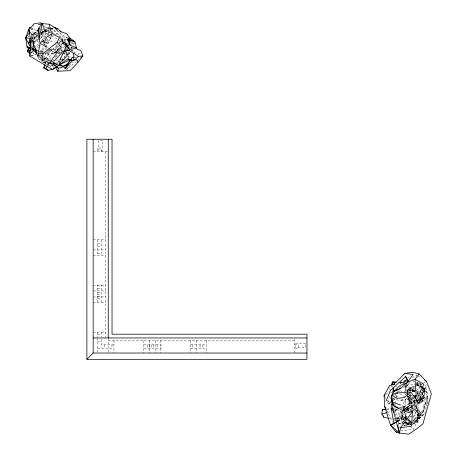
<?xml version="1.0" encoding="UTF-8"?>
<svg xmlns="http://www.w3.org/2000/svg" width="457" height="457" viewBox="0 0 457 457"><rect width="100%" height="100%" fill="white"/><g stroke="black" fill="none" stroke-linecap="round" stroke-linejoin="round"><path stroke-width="0.34" stroke-dasharray="2.29 1.71" d="M414.151 403.017L414.168 399.075L412.511 395.791L409.358 394.351M49.088 49.962L49.07 52.709L44.495 60.17L43.289 58.485M405.982 383.354L406.039 379.83L400.161 383.326L399.766 384.663M395.414 416.087L395.568 410.095L397.441 409.272M415.761 404.576L415.687 406.313L414.419 405.845M405.73 385.32L405.382 391.5L405.913 384.737M405.919 381.886L406.039 379.83M412.568 423.65L417.252 422.634L418.978 412.711M422.662 389.45L422.217 395.014L418.184 400.275L424.53 390.015L422.159 387.479M407.107 395.425L407.301 393.311M407.364 392.603L407.621 389.787L414.156 385.959L418.978 385.131L424.53 390.015L423.828 395.825L417.898 404.125L420.794 399.567L423.828 395.825L420.503 392.512M34.846 37.12L33.178 53.823L33.133 42.472L32.487 36.817L34.846 37.12L31.504 46.374M423.228 388.13L425.661 389.53L426.221 384.114M417.252 422.634L419.457 418.829L419.812 415.442L418.618 411.591M39.536 52.469L41.501 51.635L48.185 43.147L51.39 36.274L51.687 33.515M51.761 32.83L52.212 28.694L50.898 28.483M393.049 405.559L393.271 403.525M74.537 57.719L74.771 55.634M392.163 387.439L392.329 386.074M65.031 52.155L64.106 59.067L59.696 63.54L67.168 56.251L68.527 51.755M65.123 51.464L66.139 43.861L60.073 39.079M390.484 404.028L388.45 403.948L389.638 395.014M395.436 403.457L396.059 398.75M396.15 398.081L397.99 390.701M44.226 50.944L41.501 51.635L43.181 45.226L44.66 35.652L48.556 30.539L49.773 29.922M44.495 60.17L44.74 58.582L43.375 57.154M404.673 392.352L405.862 384.748M417.19 409.283L417.395 420.68L403.862 425.536L412.934 424.21L415.219 422.519L418.206 418.732L419.143 412.705M424.896 413.579L427.832 396.236L427.484 393.677L425.004 385.217M392.712 406.896L393.071 404.822M45.186 50.064L44.643 41.45L45.5 36.617L41.067 34.526M404.616 422.959L401.395 419.263L402.96 410.563M403.08 409.895L403.32 408.558L411.351 407.027L414.476 408.518M418.344 404.388L422.662 401.103L423.188 398.424L422.428 392.934L421.337 392.186M68.784 58.028L68.127 56.811L69.715 52.081M404.302 420.714L400.6 410.814L398.533 419.069L395.316 420.6M40.599 45.586L44.375 42.61L49.39 40.496L51.39 36.274L51.944 33.647M414.579 403.034L415.293 399.772M421.868 387.422L424.29 391.672L425.136 387.987M53.366 67.767L54.994 60.884M55.651 58.13L56.302 55.377M58.959 63.831L65.814 55.057L66.928 50.407M67.088 49.744L68.527 43.763L69.304 49.185L62.957 42.158L51.133 35.56M59.301 63.677L61.449 54.954M36.686 33.224L37.32 30.779L32.258 28.854L30.67 27.831M427.329 403.611L423.308 391.021L424.165 387.902L427.484 393.677L422.582 386.656M416.316 376.191L416.687 374.883L412.014 377.922M418.206 418.732L423.331 411.289L427.832 396.236L424.307 397.733L418.492 401.486M64.037 51.738L66.751 45.489L68.282 44.106M398.156 397.104L396.419 396.065L397.213 393.534M397.413 392.9L398.013 390.998M76.445 61.364L66.773 69.424L67.185 68.162M409.466 394.414L414.67 402.657L408.986 401.68L411.357 394.477M412.214 391.855L414.156 385.959L406.861 390.289L406.096 391.209M420.2 394.442L418.184 400.275L421.8 398.018L424.307 397.733L418.641 401.526M418.641 412.66L415.219 422.519L417.395 420.68M55.097 66.362L60.861 58.587L63.334 52.321M45.169 63.946L46.62 60.038L58.565 45.631M33.984 24.261L32.258 28.854L30.608 31.082M402.943 409.569L403.32 408.558L404.205 411.226M44.003 31.961L41.753 37.611L40.022 38.696M412.842 417.949L414.419 415.624L416.453 410.626L415.03 410.58M40.993 43.752L43.181 45.226L46.174 38.177M47.265 35.617L48.082 33.692L49.402 34.166M400.995 430.683L413.185 429.386L417.915 420.28L421.251 412.511M421.531 411.866L425.981 401.503L422.457 415.624L417.915 420.28M59.256 52.372L62.112 52.269L68.27 54.594L69.373 52.035M70.755 48.842L71.583 46.922L73.503 47.288M402.828 387.582L407.256 385.714L409.181 383.537L409.746 382.252M405.399 410.654L404.599 412.465L406.867 419.298M405.959 410.146L412.745 409.278L412.665 404.559L411.346 402.577L409.963 402.874L408.061 404.616L405.667 410.049L407.673 408.067L411.351 407.027L417.652 415.242L419.457 418.829M74.725 42.358L73.908 44.152L74.948 45.78M60.861 58.587L63.752 52.361M392.906 399.052L393.494 397.864M63.643 51.704L66.751 45.489L62.792 42.987L62.163 43.284L66.751 45.489M410.415 411.237L407.661 410.854L404.554 408.444L402.354 405.542L405.65 399.11L412.871 396.876M63.38 52.452L59.09 60.678L55.057 66.322M63.712 51.824L66.351 46.763L62.792 42.987L60.684 44.769M72.457 57.051L71.446 58.879L73.257 56.834M74.48 53.383L75.154 52.161L71.481 50.104M31.516 48.008L38.245 36.017M47.631 50.43L44.746 45.86L47.888 40.382L45.5 36.617M71.132 58.89L72.594 56.445M74.422 53.383L75.154 52.161M410.632 394.048L409.164 396.299L411.346 402.577L406.244 410.22M393.568 400.812L395.705 397.253M419.577 401.754L421.474 398.71L416.27 399.978M412.1 391.798L413.202 390.112L415.876 388.439M41.176 41.724L42.992 39.056M55.765 53.252L60.45 46.408M60.838 45.843L62.792 42.987M405.833 410.78L404.599 412.465L403.108 411.18M47.956 65.328L49.219 63.614M69.15 52.264L64.106 59.067L58.924 63.86M38.279 38.588L36.623 40.804L31.916 42.387M40.764 35.263L43.661 31.379M66.773 69.424L72.806 61.495M77.976 54.703L80.129 51.87M50.956 59.056L48.431 54.137L51.224 50.538L57.885 44.666M31.242 42.615L37.297 34.978M423.331 411.289L412.934 424.21L405.056 423.708M62.163 43.284L65.26 39.456L66.613 39.879M49.088 49.276L58.085 49.573L55.457 52.806L49.67 49.596M410.734 421.691L406.879 419.223L401.395 419.263L407.455 411.814M407.89 411.283L411.351 407.027L405.37 410.186M68.27 54.594L70.075 52.384M70.527 51.83L71.886 50.173M40.616 34.966L47.397 33.475L50.441 29.762M50.876 29.231L51.75 28.174L53.338 29.071L44.398 26.912M392.717 398.738L401.269 400.915L403.005 398.801M399.527 388.027L400.892 386.416M403.628 383.2L407.227 378.979M407.661 378.465L410.3 375.38M412.06 373.329L412.939 372.301M31.025 42.17L37.257 34.903M60.107 47.459L55.457 52.806L49.499 49.019M412.397 405.153L411.494 406.193L401.8 408.569M394.871 395.082L395.745 394.083M418.378 403.605L423.188 398.424L419.652 396.179L417.064 393.843M57.668 71.223L61.963 66.819L59.084 68.024M34.338 33.801L37.32 30.779M47.991 51.001L49.07 52.709L53.332 54.172L61.038 46.386M34.372 33.818L38.879 29.305M39.382 28.808L40.382 27.803L39.353 28.722M38.874 45.283L30.893 53.241L38.445 47.288M41.861 42.301L43.358 40.81L51.39 36.274M387.273 401.577L388.45 403.948L390.941 401.486M392.929 399.515L395.419 397.047M403.034 383.343L405.907 380.515L400.698 382.286M38.342 29.791L40.382 27.803M53.332 54.172L58.085 49.573M33.704 33.567L37.822 29.631M32.081 41.25L38.097 35.497M403.628 411.923L399.589 415.773L404.748 422.914M427.832 396.236L420.96 402.743L416.853 402.954M415.202 406.959L412.745 409.278L409.118 406.302L404.348 409.409M46.808 64.974L48.865 63.06M55.548 56.828L66.351 46.763M66.825 52.121L67.168 56.251L64.106 59.067L50.35 66.094L43.135 62.369L38.377 58.347L33.133 42.472L34.007 50.567L38.559 55.794M33.698 33.767L38.839 29.179M58.399 44.215L61.981 41.05L65.26 39.456M30.728 50.647L39.022 43.449M60.153 45.214L54.88 49.659L56.788 53.315M41.484 42.147L42.421 41.364L47.888 40.382M76.982 60.918L80.204 58.233M33.218 35.812L34.047 36.846L35.669 35.503M413.785 405.61L409.346 403.971L408.952 402.08L411.46 400.012L415.499 400.006M43.266 59.696L44.74 58.582L50.179 59.467M42.461 39.616L45.711 37.188M51.138 33.144L52.224 32.333L52.212 28.694L49.642 29.362M48.379 50.356L51.224 50.538L58.307 45.317M412.425 406.222L408.986 408.695L405.885 409.569M31.247 39.976L38.057 35.212M40.896 33.23L43.735 31.242L41.627 30.859L43.729 31.07M44.306 30.848L48.276 28.066L50.247 28.38M41.233 32.944L43.958 31.076M403.154 410.38L409.118 406.302L412.665 404.559L407.416 396.687M32.276 38.891L38.097 34.938M41.004 32.961L43.855 31.03M44.409 30.659L48.276 28.066L49.156 29.014M412.3 422.868L416.83 419.903L424.359 414.002L412.934 424.21L405.142 423.616M385.737 394.397L389.553 391.929M39.496 38.965L36.623 40.804L38.811 42.278M40.067 38.599L44.66 35.652M400.772 408.415L403.377 407.575L408.061 404.616L411.494 406.193L413.973 408.409M397.579 421.537L399.881 420.08L394.58 411.072M31.939 43.746L39.445 39.056M388.45 403.948L390.724 402.554M43.918 31.059L42.747 31.773L48.83 29.791M423.736 383.029L425.393 382.058M418.509 401.155L423.188 398.424L420.794 399.567L419.652 396.179M418.641 400.355L421.474 398.71M55.354 44.797L56.559 44.118M58.97 42.752L61.981 41.05L58.907 42.438M410.757 421.44L406.45 423.833L410.997 423.079M413.214 420.074L424.285 413.922M397.367 421.531L399.881 420.08L396.899 421.828L399.698 420.251L395.893 415.27M67.733 43.272L65.928 44.238L59.707 43.221M70.144 41.987L71.349 41.347M402.977 411.454L401.183 412.403L401.395 419.263M50.384 29.614L52.212 28.694L49.51 29.574M405.907 380.515L400.161 383.326L406.502 380.738M62.403 54.189L64.763 53.069M41.05 34.275L47.237 31.413L54.194 33.738M41.69 41.581L43.358 40.81L48.185 43.147M417.869 402.931L422.662 401.103L422.428 392.934L419.863 392.032M43.181 45.226L51.755 41.296L49.613 36.863M65.814 55.057L69.441 53.412M399.938 408.175L408.061 404.616M415.79 386.485L406.861 390.289L407.735 394.979M416.424 386.216L418.978 385.131L417.824 384.771L421.177 387.393M36.92 53.583L31.676 55.811L30.962 54.72M401.046 398.835L409.346 403.971L415.03 401.594M401.269 400.915L405.65 399.11L404.554 408.444L410.495 410.757M74.382 57.97L75.696 57.433M40.879 33.555L48.556 30.539L45.9 31.287M403.817 409.569L407.673 408.067L412.842 408.969M418.738 402.514L422.662 401.103L419.829 395.014L421.011 401.863M31.059 29.271L32.258 28.854L33.304 33.515M394.197 410.495L397.516 409.466M37.028 54.097L31.676 55.811L31.35 50.647M40.37 53.023L43.049 52.167M59.193 68.07L62.592 67.082M387.347 412.494L390.775 411.494M41.25 32.596L45.237 31.47M406.227 391.306L412.808 389.558L414.733 390.232M44.5 30.705L49.002 29.528M67.282 49.139L73.457 47.579M395.568 410.095L397.641 409.586M415.619 400.138L408.986 401.68L407.861 395.648M409.552 425.238L405.439 422.639L412.14 421.028M412.808 420.868L416.83 419.903L423.965 409.895L424.165 387.902L427.438 398.293L427.752 403.577M43.763 61.832L50.35 66.094L58.405 64.334L50.076 63.26M411.9 423.793L403.862 425.536L408.449 424.176L405.005 420.908M407.056 391.375L413.202 390.112L415.836 390.918M406.519 417.458L403.04 418.155L401.503 410.746M409.301 416.904L417.652 415.242L418.201 415.493L412.705 421.474L417.652 415.242L416.704 409.318M58.119 53.052L61.444 52.401M408.952 402.08L415.55 400.789M43.678 52.738L48.431 54.137L55.874 52.926M414.499 388.661L407.621 389.787L414.99 391.82M49.385 63.175L43.135 62.369L44.535 62.146M56.417 60.278L64.106 59.067L65.054 59.798M396.276 418.304L407.444 416.653M410.232 416.241L414.419 415.624M386.485 409.038L389.958 408.644M394.128 408.17L396.208 407.935M398.99 407.615L411.494 406.193L409.963 402.874L406.484 397.858L412.848 404.634M395.345 418.749L404.325 417.738L407.364 418.206M416.19 382.532L418.732 382.275M409.346 403.971L415.162 403.474M425.878 398.407L427.438 398.293M39.228 29.539L41.347 29.402M42.05 29.357L44.872 29.174M45.574 29.128L54.035 28.58M392.78 418.955L405.976 418.275M414.842 406.073L416.178 406.027M93.165 151.821L108.258 151.821M93.165 239.856L105.744 239.856M97.57 243.627L101.34 243.627M97.57 246.14L101.34 246.14M93.165 249.916L105.744 249.916M97.57 253.595L101.34 253.595M93.165 255.629L105.744 255.629M93.165 285.511L105.744 285.511M97.57 288.858L101.34 288.858M93.165 290.926L105.744 290.926M97.57 292.737L101.34 292.737M97.57 294.696L101.34 294.696M97.57 296.513L101.34 296.513M93.165 296.936L105.744 296.936M97.57 298.581L101.34 298.581M93.165 302.351L105.744 302.351M93.165 332.233L105.744 332.233M97.57 334.267L101.34 334.267M108.258 340.459L294.382 340.459M97.57 341.722L101.34 341.722M113.97 344.864L101.34 344.864L101.34 337.946M143.852 344.864L161.121 344.864L161.121 348.634L143.852 348.634M190.575 344.864L206.353 344.864M294.382 344.864L298.153 344.864L298.153 348.634L294.382 348.634M97.57 348.634L113.97 348.634M190.575 348.634L206.353 348.634M45.986 47.025L49.207 47.122M386.582 409.655L390.849 409.792M394.408 409.906L399.384 410.072M406.496 410.3L410.763 410.443M405.439 422.639L410.923 422.822M397.207 420.029L401.8 422.319L403.2 422.394M403.902 422.428L410.9 422.794M45.906 60.261L50.853 60.581L43.198 55.725M415.927 383.949L421.52 384.326M404.434 423.559L398.772 423.131L397.601 422.497M415.636 400.995L413.665 400.612L408.221 397.51L407.044 396.128L409.164 396.299M406.656 384.114L418.978 385.131M401.8 422.319L403.011 422.428M404.359 423.645L398.772 423.131L396.99 420.309M31.63 48.79L35.532 50.344L37.571 50.538M40.285 50.796L44.363 51.184M44.432 31.139L47.237 31.413M398.493 382.566L404.165 383.149L400.241 382.52M43.135 62.369L49.225 63.015M49.899 63.089L56.668 63.803L53.446 62.369M50.544 63.369L54.897 65.414L56.28 65.568M68.127 56.811L73.897 57.628M58.193 53.532L59.599 53.749M52.898 59.907L54.937 60.238M417.155 391.957L419.16 392.289M68.464 37.805L63.574 36.971L56.868 30.042M44.352 26.786L50.401 27.923M44.346 31.39L52.504 32.99M49.493 63.049L57.211 64.945M389.444 418.555L391.386 419.029M414.476 391.512L407.621 389.787L413.202 390.112L406.324 384.748M407.073 419.92L410.826 420.954M31.344 47.214L32.024 48.311L35.532 50.344L37.565 50.944M38.245 51.144L42.998 52.544M416.498 391.118L420.451 392.329M421.108 392.529L422.428 392.934M397.779 390.804L400.995 391.912M415.373 390.461L419.218 391.809M42.524 52.041L32.024 48.311L37.874 54.651M45.809 53.206L48.431 54.137L47.448 51.555M50.059 34.401L54.023 35.817M63.123 68.036L60.872 66.945M54.914 66.385L52.846 62.752L57.325 64.46M406.496 419.669L403.04 418.155L406.81 419.972M54.754 33.989L56.445 34.743M41.204 56.908L49.579 60.644M52.846 62.752L57.405 64.785M407.547 419.172L404.325 417.738L407.301 419.155M408.192 419.457L410.769 420.611M407.044 396.128L414.562 399.504M408.724 394.06L406.833 393.197L408.404 394.454M401.32 424.336L398.772 423.131L396.516 418.943M407.895 419.44L410.872 420.863M407.438 420.274L411.837 422.394L405.542 424.016L408.449 424.176L398.533 419.069L395.848 417.11M416.333 392.192L418.829 393.403M419.457 393.706L423.828 395.825M47.282 62.798L54.143 66.139M61.632 46.688L67.613 49.676M412.614 381.018L414.373 381.966M47.397 33.475L48.642 34.166M51.921 63.723L54.897 65.414M416.538 384.297L422.622 387.782M404.571 393.671L406.296 394.654M386.685 400.395L390.826 402.771M31.253 49.459L35.423 51.938L31.682 48.693M49.807 60.93L40.273 54.943M398.938 382.309L401.326 383.76M404.902 385.937L414.453 391.746M416.841 393.197L418.035 393.923M409.963 402.874L412.271 404.285M399.846 393.706L405.279 397.104M44.746 45.86L48.899 48.642M41.37 60.284L38.377 58.347L33.133 42.472L37.411 52.538M408.272 382.937L409.181 383.537M417.847 375.648L421.308 377.956M39.57 57.948L37.337 55.183L38.491 55.954M72.149 48.436L65.928 44.238L59.776 38.171M37.337 55.183L38.457 55.937M60.764 50.179L61.821 50.904M416.675 383.366L421.731 386.833M422.291 387.216L425.661 389.53M416.424 388.816L420.788 391.809M36.851 52.555L34.007 50.567L31.487 47.488M395.636 386.199L397.207 387.313M390.672 391.986L391.82 392.803M394.694 394.842L396.419 396.065M56.302 30.242L67.619 38.577M406.404 384.845L414.79 391.198M417.03 392.894L418.149 393.74M37.571 52.618L32.024 48.311L37.851 54.537M40.347 54.771L42.564 56.497M414.967 391.238L412.808 389.558L414.602 391.66M417.127 392.917L418.206 393.757M421.737 387.827L424.53 390.015L422.217 395.014L421.16 392.386M408.929 394.877L414.168 399.075M411.98 411.123L408.986 408.695L407.661 410.854L402.354 405.542M406.536 395.037L414.67 402.657M407.324 416.898L403.554 413.699L406.113 418.224M407.861 417.355L410.552 419.64M61.541 37.2L51.75 28.174L60.781 37.651L69.304 49.185L61.541 37.2L62.957 42.158M404.514 420.44L399.589 415.773L396.282 408.712M31.607 46.431L35.532 50.344M36.994 53.566L34.007 50.567L32.487 36.817M405.062 393.54L406.044 394.54M394.06 403.811L395.928 405.707M59.856 38.251L69.304 49.185M45.723 51.31L48.431 54.137M39.279 52.863L40.644 54.292M421.685 386.97L416.938 381.892L420.897 391.735M51.344 31.384L52.224 32.333M416.464 383.589L423.308 391.021M400.383 390.278L401.806 391.838M410.46 426.272L413.185 429.386M416.841 394.282L422.662 401.103M414.573 405.502L415.436 406.53M415.624 410.329L419.812 415.442L417.452 409.895M420.337 383.372L422.034 385.565M52.966 62.272L55.526 65.665M406.599 393.203L408.215 395.471M408.621 396.042L411.46 400.012M40.884 55.108L41.684 56.234M420.132 383.143L422.177 386.068M407.433 396.716L411.346 402.577M72.806 42.484L75.011 45.82M407.61 391.466L406.861 390.289L406.067 384.754M50.35 66.094L51.075 67.259M40.679 35.835L44.375 42.61M419.103 382.56L421.525 386.811M69.67 50.521L66.139 43.861L66.596 49.367M385.068 397.304L385.719 398.544M386.651 410.323L392.42 421.805M48.082 33.692L49.305 36.229M417.704 406.187L419.555 410.032M43.426 57.559L44.643 60.101M69.087 49.236L63.969 38.514L69.024 49.219M414.145 404.988L415.219 407.25M71.629 41.953L73.309 45.591M392.991 403.303L393.563 404.582M28.517 36.029L29.048 37.246M396.636 419.743L399.966 428.106M394.157 419.6L394.671 420.908M404.331 420.788L400.6 410.814M71.583 46.922L71.96 47.934M416.453 410.626L418.201 415.493L416.904 409.409M393.608 424.353L394.945 428.146M404.428 411.894L406.879 419.223M44.643 41.45L46.517 47.122M393.328 403.194L393.763 404.519M62.78 41.256L65.368 50.116M65.568 50.801L67.168 56.251M422.879 386.668L424.29 391.672M61.204 48.87L61.746 50.91M403.377 407.575L403.834 409.409M33.452 34.184L34.047 36.846M70.732 41.958L71.298 44.546M72.537 50.401L72.8 51.715M391.209 384.64L391.866 388.107M408.221 397.51L408.986 401.68M45.483 52.869L45.997 57.771M389.77 387.53L389.935 389.553M51.173 48.522L51.224 50.538M294.382 338.631L294.382 353.038M206.353 340.459L206.353 353.038M202.577 344.864L202.577 348.634M200.063 344.864L200.063 348.634M196.287 340.459L196.287 353.038M192.608 344.864L192.608 348.634M190.575 340.459L190.575 353.038M160.698 340.459L160.698 353.038M157.345 344.864L157.345 348.634M155.277 340.459L155.277 353.038M153.466 344.864L153.466 348.634M151.507 344.864L151.507 348.634M149.696 344.864L149.696 348.634M149.268 340.459L149.268 353.038M147.622 344.864L147.622 348.634M143.852 340.459L143.852 353.038M113.97 340.459L113.97 353.038M111.942 344.864L111.942 348.634M108.258 337.946L108.258 353.038M105.744 151.821L105.744 337.946M104.487 344.864L104.487 348.634M101.34 151.821L101.34 148.051L97.57 148.051L97.57 151.821M101.34 239.856L101.34 255.629M101.34 302.351L101.34 285.082L97.57 285.082L97.57 302.351M101.34 332.233L101.34 337.335M97.57 239.856L97.57 255.629M97.57 332.233L97.57 337.335M97.57 337.946L97.57 353.038M102.602 140.505L98.826 140.505L98.826 150.564L102.602 150.564L102.602 140.505M305.699 343.607L295.639 343.607L295.639 347.377L305.699 347.377L305.699 343.607"/><path stroke-width="0.69" d="M75.988 47.408L77.027 49.036L80.992 50.738L82.894 55.994L78.33 56.36L73.703 60.69L67.887 58.844L52.521 69.578L29.899 56.085L30.385 38.011L28.66 30.116L34.229 23.604M39.119 35.595L39.051 38.222L40.085 43.324L38.148 53.715L42.29 60.438L50.139 62.518L54.937 60.238L62.877 51.63L76.479 48.048L74.994 41.764L69.864 38.04L66.608 33.618L61.067 31.824L59.296 30.636M396.859 406.656L398.258 408.078L392.123 404.868L391.803 398.567L390.718 398.173M392.123 404.868L392.374 401.954L391.683 395.082L395.842 393.094L410.786 392.032L417.275 400.732L417.847 400.938L416.019 408.941L409.175 412.677L402.783 410.437L394.414 406.502L393.82 405.376M394.842 384.274L389.604 385.502L384.103 395.454L384.725 406.496L390.478 425.101L393.871 423.445L391.123 408.187L391.529 403.965M388.793 418.401L383.606 417.138L381.875 414.088L382.315 409.512L385.788 409.118M42.29 60.438L42.981 53.749L57.085 42.227L59.484 37.548L52.127 33.669L46.168 37.503M392.489 384.708L392.814 381.978L396.213 382.161M30.356 48.008L32.036 34.732L28.66 30.116L29.488 31.15M28.391 47.071L27.626 51.904L30.242 52.978M411.157 411.014L412.477 411.529L400.658 427.695L399.447 433.042L396.51 432.573L390.478 425.101L396.316 422.125M415.579 398.47L416.156 395.859L415.019 379.287L419.046 373.9L426.501 381.412L431.339 393.923L422.936 423.85L416.464 428.946L408.792 434.15L399.447 433.042L390.478 425.101M38.337 24.764L42.364 23.627L39.051 38.222L38.605 28.134L42.364 23.627L49.39 24.238L57.525 29.448M28.523 48.511L27.626 51.904L28.802 48.688M80.74 57.788L82.894 55.994L77.97 62.346L70.172 70.675L57.668 71.223L58.513 68.27L56.445 66.636M30.311 49.682L29.831 51.001L29.899 56.085M30.659 49.105L27.083 46.974L25.661 37.782L29.608 27.146L30.67 27.831M44.929 64.597L43.723 67.853L48.036 70.407L52.418 69.298M386.034 401.046L390.484 390.432L405.616 376.539L408.318 381.686M406.724 382.989L399.784 385.657L393.974 391.318L392.414 394.814L393.431 387.387L393.974 391.318L400.932 388.381M416.516 399.944L423.907 384.177L415.019 379.287L407.364 382.343L400.452 388.341L393.974 391.318M392.323 402.566L391.729 401.44L392.317 400.246M30.522 40.359L28.557 43.895L30.231 45.951M59.364 64.631L63.157 66.322L65.288 68.681L70.766 59.501M391.209 384.64L392.814 381.978L395.653 382.269M414.83 398.007L416.156 395.859L413.117 395.802M50.139 62.518L52.983 57.993L61.341 47.699L57.085 42.227M67.63 65.454L68.413 64.38L64.9 65.357L65.288 68.681L66.848 66.528M44.752 66.893L43.723 67.853L45.854 68.19L47.534 65.899M25.661 37.782L29.871 38.331L28.557 43.895L25.661 37.782L29.374 32.761M407.364 382.343L413.139 374.54L404.953 373.34L393.54 384.72M413.008 405.845L417.275 400.732M65.288 68.681L72.337 60.33M70.589 59.947L66.145 65.14L64.951 65.619M86.881 359.328L86.881 139.248L112.034 139.248L112.034 334.176L306.955 334.176L306.955 359.328L86.881 359.328L93.165 353.038L93.165 139.248M30.333 48.271L27.083 46.974L27.934 46.14M397.647 425.124L399.447 433.042L396.43 422.262L396.899 421.828M410.786 392.032L404.262 397.601L396.973 398.338L391.683 395.082L391.729 401.44M40.085 43.324L41.021 42.541M52.521 69.578L57.245 66.019M385.188 394.751L384.103 395.454L384.748 396.687M64.9 65.357L63.157 66.322L58.53 65.248M393.871 423.445L396.202 422.171M66.636 65.248L68.413 64.38L64.905 65.431M59.604 64.751L69.772 59.85L71.88 59.821M67.259 39.559L70.075 38.314L67.259 39.559L70.07 45.106L76.479 48.048L75.742 46.934M414.185 396.47L416.156 395.859M381.875 414.088L386.668 412.694M404.022 410.089L402.783 410.437L404.873 410.62M32.036 34.732L39.165 33.624M400.658 427.695L411.489 426.21L412.477 411.529L411.1 411.334M404.953 373.34L412.939 372.301L419.046 373.9M62.877 51.63L68.807 50.27L78.33 56.36M34.903 23.53L40.981 22.85L41.433 24.038M73.988 59.787L76.799 59.747L77.97 62.346M395.842 393.094L396.619 393.089M93.165 337.946L306.955 337.946M93.165 353.038L306.955 353.038M38.148 53.715L42.981 53.749M385.874 409.632L382.315 409.512L382.549 410.9M27.083 46.974L30.173 47.814M69.275 40.13L74.994 41.764L68.579 39.142L68.487 39.719L69.275 40.13L68.579 39.142L70.07 45.106L68.687 40.393M392.374 401.954L400.669 405.085M56.017 67.053L58.513 68.27M416.618 400.321L417.847 400.938M67.887 58.844L69.772 59.85L73.703 60.69L73.223 53.389M424.77 380.258L426.501 381.412M61.067 31.824L57.839 28.717L53.989 27.072L56.388 29.545M45.854 68.19L48.036 70.407M392.814 381.978L394.705 384.051M416.293 407.558L421.011 413.219M391.123 408.187L394.3 412.911M69.864 38.04L70.601 39.153M29.888 53.086L29.174 51.995L28.305 47.414M393.523 409.266L392.46 407.467L396.43 422.262M55.605 67.596L57.668 71.223M405.616 376.539L408.204 381.629M384.725 406.496L385.371 407.77M396.065 431.311L396.51 432.573M42.364 23.627L44.986 31.202M383.372 415.756L383.606 417.138M49.39 24.238L50.59 31.384M38.605 28.134L39.096 32.938M108.258 139.248L108.258 338.071"/></g></svg>
